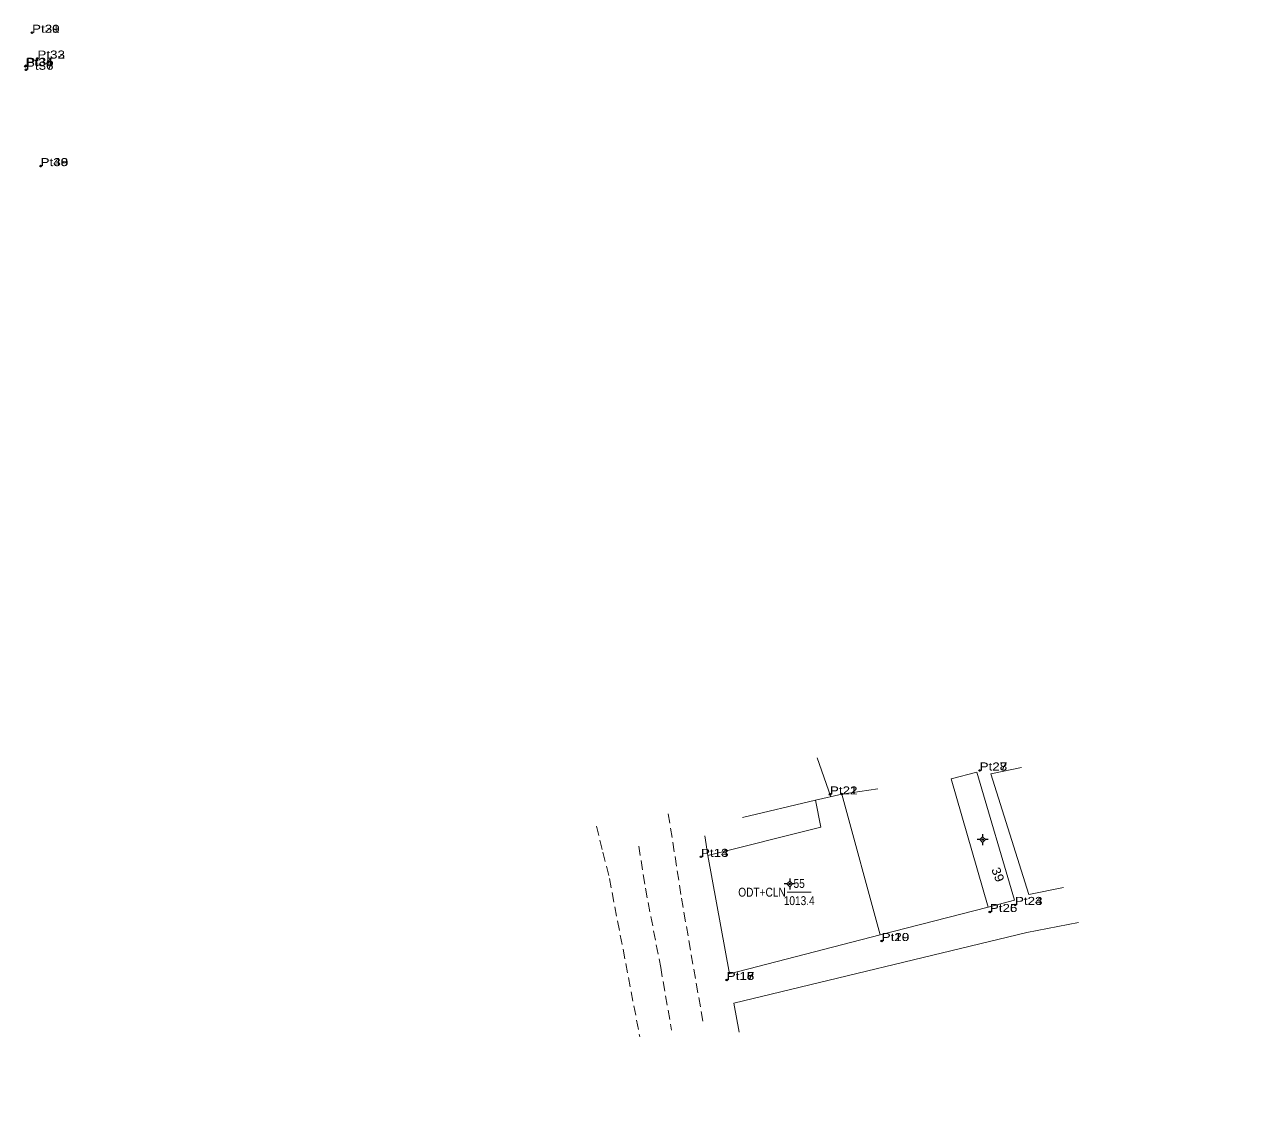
# Model space of a CAD drawing. Header units: metres. Extents: x 550355 to 551961, y 1837595 to 1839938.
# Drawn here: x 551560.3 to 551837, y 1838340.6 to 1838584.5 of the extents above; entities that cross this region are included whole.
import ezdxf
from ezdxf.enums import TextEntityAlignment as Align

# ---------------------------------------------------------------- set-up
doc = ezdxf.new("R2010")
doc.units = ezdxf.units.M
doc.header["$LTSCALE"] = 0.72
doc.header["$PDMODE"] = 32
doc.header["$PDSIZE"] = 0.36
doc.linetypes.add('MEDIUM_DASHED', pattern=[4.5, 3, -1.5])
for name, color, linetype, lineweight in [('10', 7, 'Continuous', 13), ('11', 7, 'Continuous', 25), ('13', 7, 'Continuous', 13), ('16', 7, 'Continuous', 13), ('22', 7, 'MEDIUM_DASHED', 13)]:
    doc.layers.add(name, color=color, linetype=linetype, lineweight=lineweight)
for name, color, linetype in [('12', 7, 'Continuous'), ('2', 7, 'Continuous'), ('4', 7, 'Continuous'), ('63', 7, 'Continuous'), ('7', 7, 'Continuous')]:
    doc.layers.add(name, color=color, linetype=linetype)

msp = doc.modelspace()

# ---------------------------------------------------------------- hatches: boundary and pattern name
at = {"layer": '11'}
for points in [[(551775.8497, 1838401.29, 1), (551775.5497, 1838401.29, 1)], [(551732.4598, 1838391.31, 1), (551732.1598, 1838391.31, 1)]]:
    msp.add_hatch(color=256, dxfattribs=at).paths.add_polyline_path(points)

# ---------------------------------------------------------------- linework, layer by layer
at = {"layer": '10'}
for points in [[(551782.84, 1838387.66), (551774.41, 1838416.44), (551768.62, 1838414.98), (551776.91, 1838386.13)], [(551752.64, 1838379.85), (551718.77, 1838371.1), (551713.91, 1838397.69), (551739.33, 1838404.09), (551738.15, 1838410.13), (551744.06, 1838411.52)]]:
    msp.add_lwpolyline(points, close=True, dxfattribs=at)
at = {"layer": '11'}
for p, q in [((551775.07, 1838401.29), (551774.45, 1838401.29)), ((551775.7, 1838402.54), (551775.7, 1838401.91)), ((551775.7, 1838400.67), (551775.7, 1838400.04)), ((551776.95, 1838401.29), (551776.32, 1838401.29)), ((551732.31, 1838392.56), (551732.31, 1838391.93)), ((551731.69, 1838391.31), (551731.06, 1838391.31)), ((551732.31, 1838390.69), (551732.31, 1838390.06)), ((551733.56, 1838391.31), (551732.94, 1838391.31))]:
    msp.add_line(p, q, dxfattribs=at)
for points in [[(551775.7, 1838401.91), (551775.07, 1838401.29), (551775.7, 1838400.67), (551776.32, 1838401.29)], [(551732.31, 1838391.93), (551731.69, 1838391.31), (551732.31, 1838390.69), (551732.94, 1838391.31)]]:
    msp.add_lwpolyline(points, close=True, dxfattribs=at)
for centre in [(551775.6997, 1838401.29), (551732.3098, 1838391.31)]:
    msp.add_circle(centre, 0.15, dxfattribs=at)
at = {"layer": '13'}
msp.add_line((551731.74, 1838389.46), (551737.14, 1838389.46), dxfattribs=at)
at = {"layer": '16'}
for p, q in [((551738.5, 1838419.64), (551741.58, 1838410.93)), ((551744.06, 1838411.52), (551752.15, 1838412.67)), ((551721.7, 1838406.27), (551738.15, 1838410.13)), ((551713.21, 1838402.13), (551713.91, 1838397.69)), ((551752.64, 1838379.85), (551776.91, 1838386.13))]:
    msp.add_line(p, q, dxfattribs=at)
for points in [[(551793.89, 1838390.54), (551786.06, 1838388.92), (551777.56, 1838416.11), (551784.44, 1838417.5)], [(551797.27, 1838382.65), (551785.61, 1838380.43), (551719.76, 1838364.5), (551720.97, 1838357.97)]]:
    msp.add_lwpolyline(points, dxfattribs=at)
msp.add_point((551744.06, 1838411.52), dxfattribs=at)
at = {"layer": '22'}
for points in [[(551705.02, 1838407.08), (551707.98, 1838388.15), (551712.88, 1838359.88)], [(551688.85, 1838404.31), (551690.31, 1838398.43), (551691.77, 1838392.54), (551698.61, 1838356.94)], [(551698.39, 1838399.81), (551699.87, 1838390.35), (551703.3, 1838372.55), (551705.75, 1838358.41)]]:
    msp.add_lwpolyline(points, dxfattribs=at)
at = {"layer": '7'}
for p in [(551561.94, 1838582.7), (551560.44, 1838575.16), (551560.57, 1838574.38), (551560.57, 1838574.37), (551560.61, 1838575.27), (551563.14, 1838576.9), (551563.14, 1838576.89), (551563.85, 1838552.71), (551563.86, 1838552.71), (551775.03, 1838416.83), (551775.03, 1838416.82), (551741.37, 1838411.44), (551741.38, 1838411.44), (551712.37, 1838397.41), (551782.97, 1838386.6), (551777.33, 1838385.01), (551753.01, 1838378.49), (551753.01, 1838378.48), (551718.15, 1838369.72), (551718.15, 1838369.71)]:
    msp.add_point(p, dxfattribs=at)

# ---------------------------------------------------------------- texts
at = {"layer": '12', "width": 1.25}
for s, p in [('Pt29', (551561.94, 1838582.7)), ('Pt30', (551561.94, 1838582.7)), ('Pt31', (551561.94, 1838582.7)), ('Pt32', (551563.14, 1838576.9)), ('Pt33', (551563.14, 1838576.9)), ('Pt34', (551560.44, 1838575.16)), ('Pt36', (551560.57, 1838574.38)), ('Pt37', (551560.57, 1838574.37)), ('Pt35', (551560.61, 1838575.27)), ('Pt39', (551563.85, 1838552.71)), ('Pt40', (551563.85, 1838552.71)), ('Pt38', (551563.86, 1838552.72)), ('Pt28', (551775.03, 1838416.82)), ('Pt27', (551775.04, 1838416.83)), ('Pt22', (551741.37, 1838411.44)), ('Pt21', (551741.38, 1838411.44)), ('Pt14', (551712.36, 1838397.41)), ('Pt13', (551712.37, 1838397.41)), ('Pt25', (551777.33, 1838385.01)), ('Pt26', (551777.33, 1838385.01)), ('Pt24', (551782.97, 1838386.6)), ('Pt23', (551782.98, 1838386.6)), ('Pt19', (551753.01, 1838378.48)), ('Pt20', (551753.01, 1838378.48)), ('Pt16', (551718.15, 1838369.72)), ('Pt18', (551718.15, 1838369.72)), ('Pt17', (551718.16, 1838369.72))]:
    msp.add_text(s, height=1.8, dxfattribs=at).set_placement(p)
at = {"layer": '13', "width": 1.1}
msp.add_text('39', height=2, rotation=291.522, dxfattribs=at).set_placement((551778.2046, 1838393.0569), align=Align.CENTER)
at = {"layer": '13', "width": 0.85}
msp.add_text('55', height=2, dxfattribs=at).set_placement((551734.445, 1838390.42), align=Align.CENTER)
at = {"layer": '2', "width": 0.85}
msp.add_text('ODT+CLN', height=2, dxfattribs=at).set_placement((551731.42, 1838388.46), align=Align.RIGHT)
at = {"layer": '4', "width": 0.85}
msp.add_text('1013.4', height=2, dxfattribs=at).set_placement((551734.455, 1838386.56), align=Align.CENTER)
at = {"layer": '63'}
for p in [(551731.7449, 1838389.46), (551731.7449, 1838389.46), (551731.7449, 1838389.46), (551731.7449, 1838389.46), (551731.7449, 1838389.46), (551731.7449, 1838389.46), (551737.1449, 1838389.46), (551737.1449, 1838389.46), (551737.1449, 1838389.46), (551737.1449, 1838389.46), (551737.1449, 1838389.46), (551737.1449, 1838389.46), (551837.0349, 1838340.63)]:
    msp.add_text('D', height=0.01, dxfattribs=at).set_placement(p, align=Align.CENTER)

doc.saveas('drawing.dxf')
